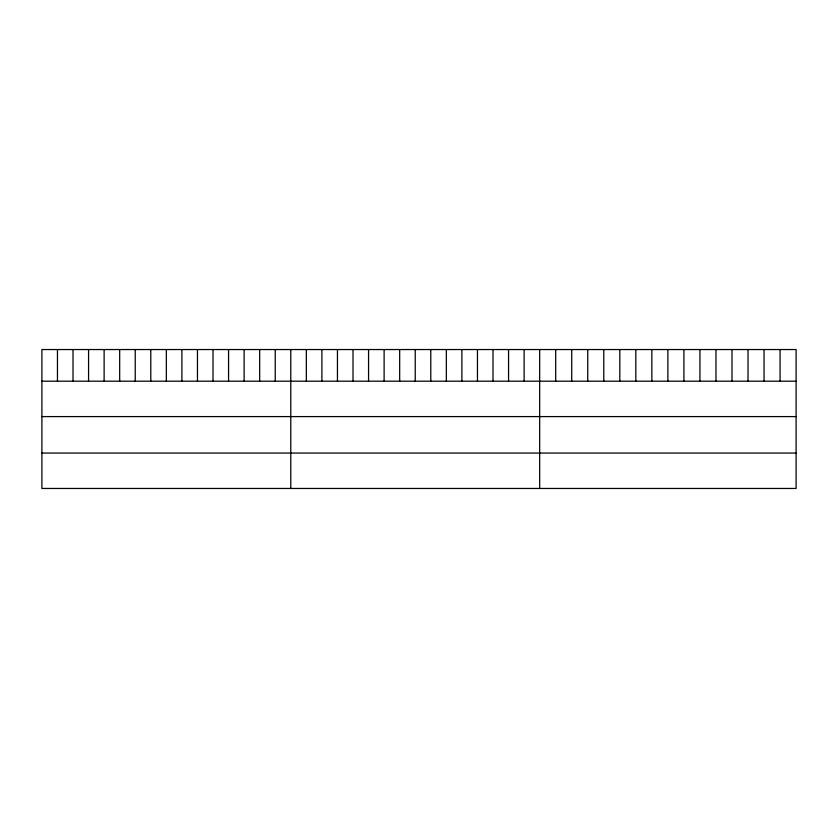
<?xml version="1.0" encoding="UTF-8"?>
<svg xmlns="http://www.w3.org/2000/svg" width="838" height="838" viewBox="0 0 838 838"><rect width="100%" height="100%" fill="white"/><g stroke="black" fill="none" stroke-linecap="round" stroke-linejoin="round"><path stroke-width="1.26" d="M796.1 381.185L796.1 488.46L41.9 488.46L41.9 349.54L796.1 349.54L796.1 381.185L41.9 381.185M41.9 416.591L796.1 416.591M41.9 453.065L796.1 453.065M780.073 349.54L780.073 381.185M764.047 349.54L764.047 381.185M748.02 349.54L748.02 381.185M731.993 349.54L731.993 381.185M715.966 349.54L715.966 381.185M699.94 349.54L699.94 381.185M683.913 349.54L683.913 381.185M667.886 349.54L667.886 381.185M651.859 349.54L651.859 381.185M635.833 349.54L635.833 381.185M619.806 349.54L619.806 381.185M603.779 349.54L603.779 381.185M587.752 349.54L587.752 381.185M571.726 349.54L571.726 381.185M555.699 349.54L555.699 381.185M539.672 349.54L539.672 488.46M524.117 349.54L524.117 381.185M508.561 349.54L508.561 381.185M493.006 349.54L493.006 381.185M477.451 349.54L477.451 381.185M461.895 349.54L461.895 381.185M446.34 349.54L446.34 381.185M430.784 349.54L430.784 381.185M415.229 349.54L415.229 381.185M399.674 349.54L399.674 381.185M384.118 349.54L384.118 381.185M368.563 349.54L368.563 381.185M353.008 349.54L353.008 381.185M337.452 349.54L337.452 381.185M321.897 349.54L321.897 381.185M306.341 349.54L306.341 381.185M290.786 349.54L290.786 488.46M275.231 349.54L275.231 381.185M259.675 349.54L259.675 381.185M244.12 349.54L244.12 381.185M228.565 349.54L228.565 381.185M213.009 349.54L213.009 381.185M197.454 349.54L197.454 381.185M181.898 349.54L181.898 381.185M166.343 349.54L166.343 381.185M150.788 349.54L150.788 381.185M135.232 349.54L135.232 381.185M119.677 349.54L119.677 381.185M104.122 349.54L104.122 381.185M88.566 349.54L88.566 381.185M73.011 349.54L73.011 381.185M57.455 349.54L57.455 381.185"/></g></svg>
